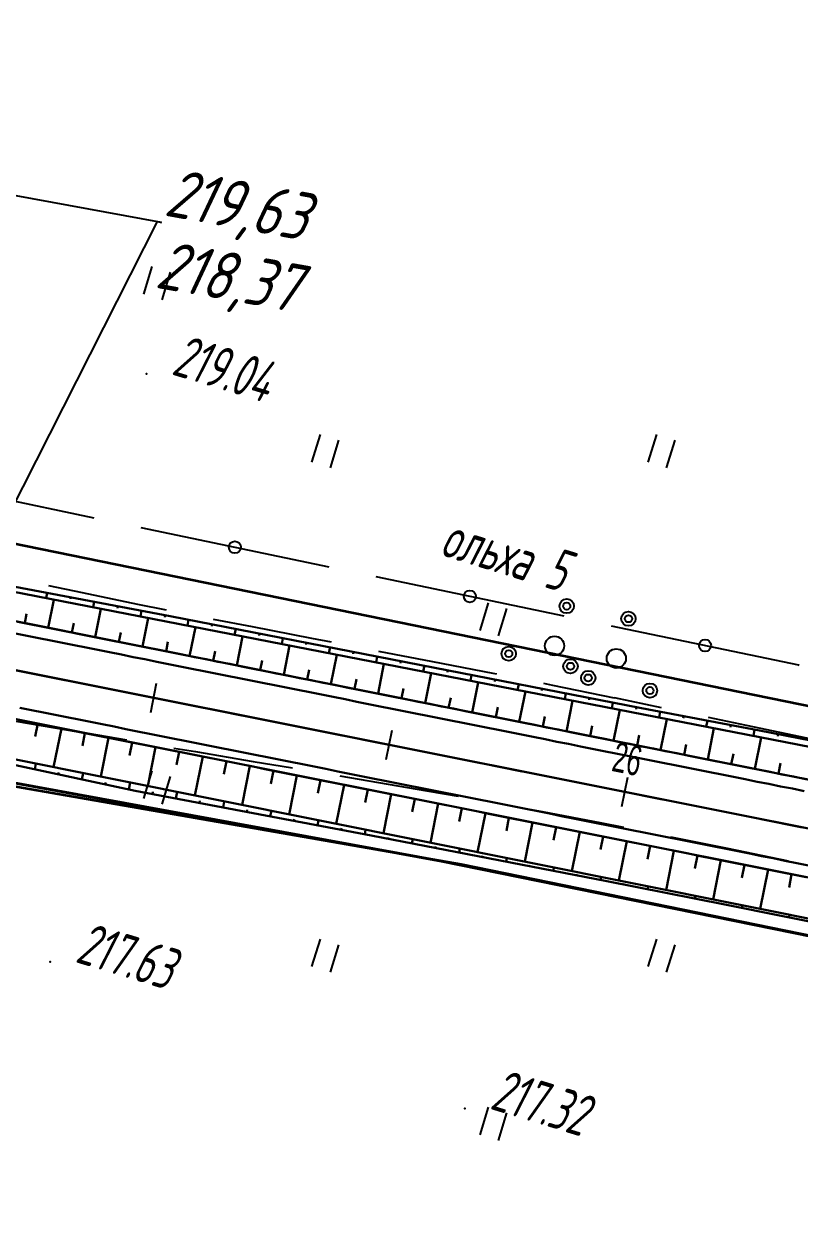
# Model space of a CAD drawing. Header units: millimetres. Extents: x -1799 to 6962, y -1020 to 4121.
# Drawn here: x 600.4 to 665, y 3056.3 to 3157.1 of the extents above; entities that cross this region are included whole.
import ezdxf
from ezdxf import colors
from ezdxf.entities.mleader import LeaderData, LeaderLine
from ezdxf.math import Vec2, Vec3

# ---------------------------------------------------------------- set-up
doc = ezdxf.new("R2010")
doc.units = ezdxf.units.MM
doc.linetypes.add('CONTI', pattern=[0])
doc.linetypes.add('STROT', pattern=[1.7, 0.5, -1.2])
for name, color, linetype, lineweight in [('10', 1, 'Continuous', 35), ('КОПИЯ_ОСЬ_13_ОТКОСЫ', 7, 'Continuous', 30), ('КОПИЯ_ОСЬ_ГРАНИЦЫ_ПОЛОС', 7, 'Continuous', 30), ('ОСЬ_ВЕРХ_ПОКРЫТИЯ_ГРАНИЦЫ_ПОЛОС', 7, 'Continuous', 30), ('ОСЬ_ВЕРХ_ПОКРЫТИЯ_ОСЬ', 1, 'Continuous', 30), ('Отметки', 5, 'Continuous', 30)]:
    doc.layers.add(name, color=color, linetype=linetype, lineweight=lineweight)
for name, color, linetype in [('_Ростелеком', 6, 'Continuous'), ('NAD_MDEFAULT', 7, 'CONTI'), ('PI_OTDEFAULT', 172, 'CONTI'), ('PI_TTDEFAULT', 5, 'CONTI'), ('PLN_O', 7, 'CONTI'), ('SIT_LDEFAULT', 7, 'CONTI'), ('USLZNDEFAULT', 7, 'CONTI'), ('ZAPSKDEFAULT', 7, 'CONTI'), ('КОПИЯ_ОСЬ_ТАНГЕНСЫ', 1, 'Continuous'), ('ОСЬ_ВЕРХ_ПОКРЫТИЯ_ПИКЕТЫ', 1, 'Continuous'), ('ОСЬ_ВЕРХ_ПОКРЫТИЯ_ТАНГЕНСЫ', 1, 'Continuous'), ('разметка', 7, 'Continuous')]:
    doc.layers.add(name, color=color, linetype=linetype)
doc.styles.add('eskd', font='spds.shx', dxfattribs={"width": 1.2, "oblique": 15})
doc.styles.get("Standard").update_dxf_attribs({"font": 'arial.ttf'})
doc.styles.add('STYLE1', font='romand.shx', dxfattribs={"width": 0.9})
doc.styles.add('ГОСТ', font='', dxfattribs={"oblique": 15, "height": 4})
doc.styles.get('ГОСТ').set_extended_font_data('GOST type A')
doc.linetypes.add('кабель_связи_проект.', pattern='A,10,-1,["/",STYLE1,S=3,R=0,X=0,Y=-1.5],-4.1', length=15.1)

# ---------------------------------------------------------------- blocks, each defined once
blk = doc.blocks.new('BL_2011')
at = {"color": 0}
for p, q in [((0, 0), (0, 2.4)), ((1.6, 0), (1.6, 2.4))]:
    blk.add_line(p, q, dxfattribs=at)
blk = doc.blocks.new('BL_2009')
at = {"color": 0}
for centre, radius in [((0, 3.46), 0.6), ((0, 3.46), 0.3), ((0, 0), 0.8), ((-3.46, -1.74), 0.6), ((-3.46, -1.74), 0.3), ((3.46, -1.74), 0.6), ((3.46, -1.74), 0.3)]:
    blk.add_circle(centre, radius, dxfattribs=at)
blk = doc.blocks.new('_None')

msp = doc.modelspace()

# ---------------------------------------------------------------- linework, layer by layer
at = {"layer": '10'}
for points in [[(-360.39, 3343.98), (-65.03, 3344.87), (87.16, 3350.87), (108.64, 3348.19), (148.58, 3330.11), (255.1, 3267.82), (280.33, 3251.41), (314.65, 3229.09), (366.26, 3197.31), (410.92, 3168.51), (446.74, 3154.31), (486.35, 3141.69), (517.02, 3127.88), (586.85, 3116.46), (604.34, 3112.89), (723.31, 3088.59), (842.11, 3064.31), (1030.23, 3025.88), (1104.98, 3010.61)], [(1051.21, 3001.58), (974.51, 3016.91), (912.27, 3029.91), (802.72, 3052.77), (731.25, 3067.83), (636.78, 3087.13), (493.46, 3112.21), (494.99, 3106.72), (485.32, 3108.34), (431.47, 3127.8), (399.29, 3139.15), (370.15, 3158.46), (256.96, 3237.54), (178.33, 3282.64), (135.32, 3306.77), (116.47, 3313.34), (93.11, 3317.06), (-267.68, 3313.81), (-292.89, 3314.1), (-344.73, 3319.75)]]:
    msp.add_lwpolyline(points, dxfattribs=at)
at = {"layer": '_Ростелеком', "linetype": 'кабель_связи_проект.', "lineweight": 40, "ltscale": 0.25}
msp.add_lwpolyline([(493.48, 3112.58), (557.68, 3101.61), (635.13, 3087.42), (695.17, 3075.2), (745.34, 3064.92), (777.19, 3058.43), (806.91, 3052.19), (907.01, 3031.5), (1005.3, 3011.43), (1187.78, 2973.66)], dxfattribs=at)
at = {"layer": 'PI_TTDEFAULT', "color": 5}
for p in [(610.56, 3127.99, 219.04), (602.55, 3079.05, 217.63), (637.07, 3066.83, 217.32)]:
    msp.add_point(p, dxfattribs=at)
at = {"layer": 'PLN_O'}
for p, q in [((593.77, 3118.61), (606.18, 3116.02)), ((610.1, 3115.2), (625.76, 3111.93)), ((629.67, 3111.11), (645.33, 3107.84)), ((649.25, 3107.02), (664.87, 3103.76)), ((664.87, 3103.76), (664.91, 3103.75))]:
    msp.add_line(p, q, dxfattribs=at)
for centre in [(617.93, 3113.56), (637.5, 3109.47), (657.08, 3105.38)]:
    msp.add_circle(centre, 0.5, dxfattribs=at)
at = {"layer": 'SIT_LDEFAULT', "color": 7}
for p, q in [((605.24, 3109.75), (602.45, 3110.34)), ((609.85, 3108.8), (605.24, 3109.75)), ((612.24, 3108.32), (609.85, 3108.8)), ((619.39, 3106.92), (616.16, 3107.55)), ((624.34, 3105.96), (619.39, 3106.92)), ((625.98, 3105.65), (624.34, 3105.96)), ((634.4, 3104.02), (629.91, 3104.89)), ((639.43, 3103.04), (634.4, 3104.02)), ((639.73, 3102.99), (639.43, 3103.05)), ((644.4, 3102.06), (643.65, 3102.21)), ((649.53, 3101), (644.4, 3102.06)), ((653.45, 3100.2), (649.53, 3101.01)), ((599.7, 3099.07), (604.87, 3098.2)), ((660.52, 3098.71), (657.36, 3099.38)), ((666.08, 3097.54), (660.52, 3098.71)), ((604.87, 3098.21), (608.92, 3097.52)), ((612.86, 3096.84), (614.64, 3096.54)), ((614.64, 3096.54), (619.45, 3095.73)), ((619.45, 3095.73), (622.73, 3095.18)), ((626.66, 3094.53), (629.09, 3094.12)), ((629.09, 3094.12), (633.91, 3093.29)), ((633.91, 3093.29), (636.53, 3092.83)), ((640.46, 3092.12), (643.52, 3091.55)), ((643.52, 3091.55), (648.47, 3090.61)), ((648.47, 3090.6), (650.29, 3090.24)), ((654.2, 3089.46), (658.93, 3088.5)), ((658.93, 3088.5), (664, 3087.46))]:
    msp.add_line(p, q, dxfattribs=at)
at = {"layer": 'КОПИЯ_ОСЬ_13_ОТКОСЫ'}
for points in [[(520.07, 3126.21), (534.01, 3123.15), (534.69, 3123), (544.48, 3120.94), (553.58, 3119.04), (573.18, 3115.04), (592.8, 3111.15), (671.32, 3095.86), (730.18, 3084.19), (788.99, 3072.32), (808.63, 3068.52), (828.26, 3064.68), (965.55, 3037.28), (985.16, 3033.34), (1004.74, 3029.28), (1024.35, 3025.36), (1044.01, 3021.69)], [(520.07, 3126.21), (534.01, 3123.15), (534.69, 3123), (544.48, 3120.94), (553.58, 3119.04), (573.18, 3115.04), (592.8, 3111.15), (671.32, 3095.86), (730.18, 3084.19), (788.99, 3072.32), (808.63, 3068.52), (828.26, 3064.68), (965.55, 3037.28), (985.16, 3033.34), (1004.74, 3029.28), (1024.35, 3025.36), (1044.01, 3021.69)], [(522.09, 3126.14), (532.81, 3123.79), (534.08, 3123.52), (534.77, 3123.37), (544.55, 3121.3), (553.65, 3119.37), (573.23, 3115.32), (592.87, 3111.54), (612.53, 3107.83), (651.79, 3100.17), (661.61, 3098.29), (671.43, 3096.39), (681.24, 3094.45), (691.06, 3092.55), (710.7, 3088.77), (730.32, 3084.91), (789.12, 3072.95)], [(523.43, 3122.71), (534.19, 3120.48), (1129.35, 3001.58)], [(522.32, 3114.7), (1120.31, 2995.23)], [(524.91, 3109.79), (529.85, 3108.99), (531.83, 3108.67), (536.76, 3107.81), (541.68, 3106.92), (550.83, 3105.25), (570.49, 3101.57), (590.06, 3097.46), (609.62, 3093.28), (619.45, 3091.43), (629.27, 3089.55), (648.91, 3085.75), (658.72, 3083.82), (668.52, 3081.85), (688.12, 3077.87), (707.7, 3073.78), (727.31, 3069.85), (737.12, 3067.92), (746.93, 3065.95), (766.53, 3061.98), (786.19, 3058.29)], [(526.95, 3109.81), (536.8, 3108.04), (541.72, 3107.14), (550.86, 3105.43), (570.51, 3101.67), (590.13, 3097.8), (668.57, 3082.06), (805.88, 3054.79), (825.51, 3050.93), (962.79, 3023.48), (982.41, 3019.59), (992.23, 3017.72), (1002.05, 3015.82), (1021.68, 3011.99), (1041.34, 3008.28)], [(602.29, 3109.76), (602.21, 3109.32)], [(602.39, 3106.85), (602.86, 3109.19)], [(604.25, 3109.39), (604.23, 3109.25)], [(606.22, 3109.02), (606.13, 3108.56)], [(608.19, 3108.65), (608.16, 3108.5)], [(600.43, 3107.24), (600.58, 3108.02)], [(606.31, 3106.07), (606.78, 3108.43)], [(610.15, 3108.28), (610.06, 3107.79)], [(610.23, 3105.29), (610.71, 3107.66)], [(612.12, 3107.91), (612.09, 3107.75)], [(604.35, 3106.46), (604.51, 3107.24)], [(614.08, 3107.53), (613.98, 3107.03)], [(614.16, 3104.5), (614.64, 3106.9)], [(616.04, 3107.15), (616.01, 3106.98)], [(618.01, 3106.77), (617.91, 3106.26)], [(608.27, 3105.68), (608.43, 3106.46)], [(612.2, 3104.89), (612.35, 3105.69)], [(618.08, 3103.72), (618.56, 3106.14)], [(619.97, 3106.38), (619.94, 3106.22)], [(621.93, 3106), (621.83, 3105.5)], [(623.89, 3105.62), (623.86, 3105.45)], [(616.12, 3104.11), (616.28, 3104.91)], [(622, 3102.93), (622.49, 3105.37)], [(625.86, 3105.23), (625.76, 3104.73)], [(625.92, 3102.15), (626.41, 3104.61)], [(627.82, 3104.85), (627.79, 3104.68)], [(620.04, 3103.33), (620.2, 3104.13)], [(629.78, 3104.47), (629.69, 3103.97)], [(629.85, 3101.37), (630.34, 3103.84)], [(631.75, 3104.08), (631.71, 3103.92)], [(633.71, 3103.7), (633.61, 3103.2)], [(623.96, 3102.54), (624.12, 3103.35)], [(627.88, 3101.76), (628.05, 3102.58)], [(633.77, 3100.58), (634.27, 3103.08)], [(635.67, 3103.32), (635.64, 3103.15)], [(637.64, 3102.94), (637.54, 3102.44)], [(631.81, 3100.98), (631.97, 3101.8)], [(637.69, 3099.8), (638.19, 3102.31)], [(639.6, 3102.55), (639.57, 3102.39)], [(641.56, 3102.17), (641.46, 3101.67)], [(643.52, 3101.79), (643.49, 3101.62)], [(635.73, 3100.19), (635.9, 3101.02)], [(641.61, 3099.02), (642.12, 3101.55)], [(645.49, 3101.4), (645.39, 3100.91)], [(645.54, 3098.23), (646.05, 3100.78)], [(647.45, 3101.02), (647.42, 3100.86)], [(649.41, 3100.64), (649.32, 3100.14)], [(639.65, 3099.41), (639.82, 3100.25)], [(649.46, 3097.45), (649.97, 3100.02)], [(651.38, 3100.25), (651.34, 3100.09)], [(653.34, 3099.88), (653.25, 3099.38)], [(601.53, 3098.87), (601.31, 3097.8)], [(643.57, 3098.63), (643.74, 3099.47)], [(647.5, 3097.84), (647.67, 3098.69)], [(653.38, 3096.67), (653.9, 3099.25)], [(655.3, 3099.5), (655.27, 3099.34)], [(657.27, 3099.13), (657.17, 3098.61)], [(659.23, 3098.75), (659.2, 3098.58)], [(603.49, 3098.48), (602.84, 3095.24)], [(605.45, 3098.09), (605.24, 3097.01)], [(607.41, 3097.7), (606.76, 3094.46)], [(651.42, 3097.06), (651.59, 3097.91)], [(657.3, 3095.88), (657.82, 3098.49)], [(661.2, 3098.37), (661.1, 3097.85)], [(661.23, 3095.1), (661.75, 3097.72)], [(663.16, 3097.99), (663.13, 3097.82)], [(609.37, 3097.31), (609.16, 3096.23)], [(611.33, 3096.91), (610.69, 3093.67)], [(613.3, 3096.52), (613.08, 3095.44)], [(655.34, 3096.27), (655.51, 3097.14)], [(601.27, 3095.06), (601.37, 3095.54)], [(615.26, 3096.13), (614.61, 3092.88)], [(617.22, 3095.74), (617, 3094.66)], [(659.26, 3095.49), (659.44, 3096.36)], [(663.19, 3094.71), (663.36, 3095.58)], [(603.23, 3094.65), (603.26, 3094.8)], [(605.18, 3094.23), (605.29, 3094.75)], [(619.18, 3095.35), (618.53, 3092.1)], [(621.14, 3094.96), (620.92, 3093.87)], [(623.1, 3094.56), (622.45, 3091.31)], [(607.14, 3093.81), (607.18, 3093.98)], [(609.09, 3093.39), (609.22, 3093.97)], [(625.06, 3094.17), (624.85, 3093.09)], [(627.02, 3093.78), (626.37, 3090.52)], [(611.06, 3093.01), (611.09, 3093.2)], [(613.02, 3092.64), (613.12, 3093.18)], [(628.99, 3093.39), (628.77, 3092.3)], [(630.95, 3093), (630.3, 3089.74)], [(632.91, 3092.6), (632.69, 3091.52)], [(614.99, 3092.27), (615.02, 3092.45)], [(616.95, 3091.9), (617.05, 3092.39)], [(618.92, 3091.53), (618.95, 3091.7)], [(620.88, 3091.16), (620.97, 3091.61)], [(634.87, 3092.21), (634.22, 3088.95)], [(636.83, 3091.82), (636.61, 3090.73)], [(622.85, 3090.78), (622.88, 3090.93)], [(624.81, 3090.41), (624.89, 3090.82)], [(638.79, 3091.43), (638.14, 3088.16)], [(640.75, 3091.04), (640.54, 3089.95)], [(642.71, 3090.65), (642.06, 3087.38)], [(626.78, 3090.03), (626.8, 3090.17)], [(628.74, 3089.65), (628.81, 3090.03)], [(644.68, 3090.25), (644.46, 3089.16)], [(646.64, 3089.86), (645.98, 3086.59)], [(648.6, 3089.47), (648.38, 3088.38)], [(630.7, 3089.27), (630.73, 3089.4)], [(632.67, 3088.89), (632.74, 3089.25)], [(634.63, 3088.51), (634.65, 3088.63)], [(636.6, 3088.13), (636.66, 3088.46)], [(650.56, 3089.08), (649.9, 3085.8)], [(652.52, 3088.69), (652.3, 3087.59)], [(638.56, 3087.75), (638.58, 3087.86)], [(640.52, 3087.37), (640.58, 3087.67)], [(654.48, 3088.29), (653.83, 3085.01)], [(656.44, 3087.9), (656.22, 3086.81)], [(658.4, 3087.51), (657.75, 3084.23)], [(642.49, 3086.99), (642.51, 3087.09)], [(644.45, 3086.61), (644.5, 3086.89)], [(660.37, 3087.12), (660.15, 3086.02)], [(662.33, 3086.73), (661.67, 3083.44)], [(646.41, 3086.23), (646.43, 3086.33)], [(648.38, 3085.86), (648.42, 3086.1)], [(650.34, 3085.47), (650.36, 3085.55)], [(664.29, 3086.34), (664.07, 3085.24)], [(652.3, 3085.09), (652.35, 3085.31)], [(654.26, 3084.7), (654.28, 3084.77)], [(656.23, 3084.31), (656.27, 3084.52)], [(658.19, 3083.92), (658.2, 3083.99)], [(660.15, 3083.53), (660.19, 3083.74)], [(662.11, 3083.14), (662.12, 3083.21)], [(664.07, 3082.74), (664.11, 3082.95)]]:
    msp.add_lwpolyline(points, dxfattribs=at)
at = {"layer": 'КОПИЯ_ОСЬ_ГРАНИЦЫ_ПОЛОС'}
for points in [[(599.86, 3107.36), (600.84, 3107.16), (601.82, 3106.97), (602.8, 3106.77), (603.78, 3106.58), (604.76, 3106.38), (605.74, 3106.18), (606.72, 3105.99), (607.7, 3105.79), (608.68, 3105.6), (609.66, 3105.4), (610.64, 3105.21), (611.62, 3105.01), (612.6, 3104.81), (613.58, 3104.62), (614.56, 3104.42), (615.54, 3104.23), (616.52, 3104.03), (617.5, 3103.84), (618.48, 3103.64), (619.46, 3103.44), (620.44, 3103.25), (621.42, 3103.05), (622.4, 3102.86), (623.38, 3102.66), (624.36, 3102.46), (625.34, 3102.27), (626.32, 3102.07), (627.3, 3101.88), (628.28, 3101.68), (629.26, 3101.49), (630.24, 3101.29), (631.22, 3101.09), (632.2, 3100.9), (633.18, 3100.7), (634.16, 3100.51), (635.14, 3100.31), (636.12, 3100.12), (637.1, 3099.92), (638.08, 3099.72), (639.06, 3099.53), (640.04, 3099.33), (641.02, 3099.14), (642, 3098.94), (642.98, 3098.74), (643.96, 3098.55), (644.94, 3098.35), (645.92, 3098.16), (646.9, 3097.96), (647.88, 3097.77), (648.86, 3097.57), (649.84, 3097.37), (650.82, 3097.18), (651.8, 3096.98), (652.78, 3096.79), (653.76, 3096.59), (654.74, 3096.4), (655.72, 3096.2), (656.7, 3096), (657.68, 3095.81), (658.66, 3095.61), (659.64, 3095.42), (660.62, 3095.22), (661.6, 3095.02), (662.58, 3094.83), (663.56, 3094.63), (664.54, 3094.44), (665.52, 3094.24)], [(599.84, 3099.2), (600.82, 3099.01), (601.8, 3098.81), (602.78, 3098.62), (603.76, 3098.42), (604.74, 3098.23), (605.72, 3098.03), (606.7, 3097.83), (607.68, 3097.64), (608.66, 3097.44), (609.64, 3097.25), (610.62, 3097.05), (611.6, 3096.86), (612.58, 3096.66), (613.56, 3096.46), (614.54, 3096.27), (615.52, 3096.07), (616.5, 3095.88), (617.48, 3095.68), (618.46, 3095.49), (619.44, 3095.29), (620.42, 3095.09), (621.4, 3094.9), (622.38, 3094.7), (623.36, 3094.51), (624.34, 3094.31), (625.32, 3094.12), (626.3, 3093.92), (627.28, 3093.72), (628.26, 3093.53), (629.24, 3093.33), (630.22, 3093.14), (631.2, 3092.94), (632.18, 3092.74), (633.16, 3092.55), (634.14, 3092.35), (635.12, 3092.16), (636.1, 3091.96), (637.08, 3091.77), (638.06, 3091.57), (639.04, 3091.37), (640.02, 3091.18), (641, 3090.98), (641.98, 3090.79), (642.96, 3090.59), (643.94, 3090.4), (644.92, 3090.2), (645.9, 3090), (646.88, 3089.81), (647.86, 3089.61), (648.84, 3089.42), (649.82, 3089.22), (650.8, 3089.03), (651.78, 3088.83), (652.76, 3088.63), (653.74, 3088.44), (654.72, 3088.24), (655.7, 3088.05), (656.68, 3087.85), (657.66, 3087.65), (658.64, 3087.46), (659.62, 3087.26), (660.6, 3087.07), (661.58, 3086.87), (662.56, 3086.68), (663.54, 3086.48), (664.52, 3086.28), (665.5, 3086.09)]]:
    msp.add_lwpolyline(points, dxfattribs=at)
at = {"layer": 'КОПИЯ_ОСЬ_ТАНГЕНСЫ'}
msp.add_line((430.51, 3137.11), (1323.41, 2958.74), dxfattribs=at)
at = {"layer": 'ОСЬ_ВЕРХ_ПОКРЫТИЯ_ГРАНИЦЫ_ПОЛОС', "linetype": 'Continuous'}
for points in [[(599.81, 3107.37), (600.79, 3107.17), (601.77, 3106.98), (602.75, 3106.78), (603.73, 3106.59), (604.71, 3106.39), (605.69, 3106.19), (606.67, 3106), (607.64, 3105.8), (608.62, 3105.61), (609.6, 3105.41), (610.58, 3105.22), (611.56, 3105.02), (612.54, 3104.83), (613.52, 3104.63), (614.5, 3104.43), (615.48, 3104.24), (616.46, 3104.04), (617.44, 3103.85), (618.42, 3103.65), (619.4, 3103.46), (620.38, 3103.26), (621.36, 3103.06), (622.34, 3102.87), (623.32, 3102.67), (624.29, 3102.48), (625.27, 3102.28), (626.25, 3102.09), (627.23, 3101.89), (628.21, 3101.69), (629.19, 3101.5), (630.17, 3101.3), (631.15, 3101.11), (632.13, 3100.91), (633.11, 3100.72), (634.09, 3100.52), (635.07, 3100.33), (636.05, 3100.13), (637.03, 3099.93), (638.01, 3099.74), (638.99, 3099.54), (639.97, 3099.35), (640.94, 3099.15), (641.92, 3098.96), (642.9, 3098.76), (643.88, 3098.56), (644.86, 3098.37), (645.84, 3098.17), (646.82, 3097.98), (647.8, 3097.78), (648.78, 3097.59), (649.76, 3097.39), (650.74, 3097.19), (651.72, 3097), (652.7, 3096.8), (653.68, 3096.61), (654.66, 3096.41), (655.64, 3096.22), (656.62, 3096.02), (657.59, 3095.83), (658.57, 3095.63), (659.55, 3095.43), (660.53, 3095.24), (661.51, 3095.04), (662.49, 3094.85), (663.47, 3094.65), (664.45, 3094.46), (665.43, 3094.26)], [(665.33, 3093.26), (664.35, 3093.46), (663.37, 3093.65), (662.39, 3093.85), (661.41, 3094.04), (660.43, 3094.24), (659.45, 3094.44), (658.47, 3094.63), (657.49, 3094.83), (656.51, 3095.02), (655.53, 3095.22), (654.55, 3095.41), (653.57, 3095.61), (652.59, 3095.81), (651.61, 3096), (650.63, 3096.2), (649.64, 3096.39), (648.66, 3096.59), (647.68, 3096.78), (646.7, 3096.98), (645.72, 3097.18), (644.74, 3097.37), (643.76, 3097.57), (642.78, 3097.76), (641.8, 3097.96), (640.82, 3098.16), (639.84, 3098.35), (638.86, 3098.55), (637.88, 3098.74), (636.9, 3098.94), (635.92, 3099.13), (634.94, 3099.33), (633.96, 3099.53), (632.98, 3099.72), (632, 3099.92), (631.02, 3100.11), (630.04, 3100.31), (629.06, 3100.5), (628.08, 3100.7), (627.1, 3100.9), (626.12, 3101.09), (625.14, 3101.29), (624.16, 3101.48), (623.18, 3101.68), (622.2, 3101.88), (621.22, 3102.07), (620.24, 3102.27), (619.26, 3102.46), (618.28, 3102.66), (617.3, 3102.85), (616.32, 3103.05), (615.34, 3103.25), (614.36, 3103.44), (613.38, 3103.64), (612.4, 3103.83), (611.42, 3104.03), (610.44, 3104.23), (609.46, 3104.42), (608.48, 3104.62), (607.5, 3104.81), (606.52, 3105.01), (605.54, 3105.2), (604.56, 3105.4), (603.58, 3105.6), (602.6, 3105.79), (601.62, 3105.99), (600.64, 3106.18), (599.66, 3106.38)]]:
    msp.add_lwpolyline(points, dxfattribs=at)
at = {"layer": 'ОСЬ_ВЕРХ_ПОКРЫТИЯ_ГРАНИЦЫ_ПОЛОС', "linetype": 'Continuous', "lineweight": 30}
for points in [[(665.69, 3087.07), (664.71, 3087.26), (663.73, 3087.46), (662.75, 3087.66), (661.77, 3087.85), (660.79, 3088.05), (659.81, 3088.24), (658.83, 3088.44), (657.85, 3088.64), (656.87, 3088.83), (655.89, 3089.03), (654.91, 3089.22), (653.93, 3089.42), (652.95, 3089.61), (651.97, 3089.81), (650.99, 3090.01), (650.01, 3090.2), (649.03, 3090.4), (648.05, 3090.59), (647.07, 3090.79), (646.09, 3090.98), (645.11, 3091.18), (644.13, 3091.38), (643.15, 3091.57), (642.17, 3091.77), (641.19, 3091.96), (640.21, 3092.16), (639.23, 3092.35), (638.25, 3092.55), (637.27, 3092.75), (636.29, 3092.94), (635.31, 3093.14), (634.33, 3093.33), (633.35, 3093.53), (632.37, 3093.73), (631.39, 3093.92), (630.41, 3094.12), (629.43, 3094.31), (628.45, 3094.51), (627.47, 3094.7), (626.49, 3094.9), (625.51, 3095.1), (624.53, 3095.29), (623.55, 3095.49), (622.57, 3095.68), (621.59, 3095.88), (620.61, 3096.07), (619.63, 3096.27), (618.65, 3096.47), (617.67, 3096.66), (616.69, 3096.86), (615.71, 3097.05), (614.73, 3097.25), (613.75, 3097.44), (612.77, 3097.64), (611.79, 3097.84), (610.81, 3098.03), (609.83, 3098.23), (608.85, 3098.42), (607.87, 3098.62), (606.89, 3098.82), (605.91, 3099.01), (604.93, 3099.21), (603.95, 3099.4), (602.97, 3099.6), (601.99, 3099.79), (601.01, 3099.99), (600.03, 3100.19)], [(665.5, 3086.09), (664.52, 3086.28), (663.54, 3086.48), (662.56, 3086.68), (661.58, 3086.87), (660.6, 3087.07), (659.62, 3087.26), (658.64, 3087.46), (657.66, 3087.65), (656.68, 3087.85), (655.7, 3088.05), (654.72, 3088.24), (653.74, 3088.44), (652.76, 3088.63), (651.78, 3088.83), (650.8, 3089.03), (649.82, 3089.22), (648.84, 3089.42), (647.86, 3089.61), (646.88, 3089.81), (645.9, 3090), (644.92, 3090.2), (643.94, 3090.4), (642.96, 3090.59), (641.98, 3090.79), (641, 3090.98), (640.02, 3091.18), (639.04, 3091.37), (638.06, 3091.57), (637.08, 3091.77), (636.1, 3091.96), (635.12, 3092.16), (634.14, 3092.35), (633.16, 3092.55), (632.18, 3092.74), (631.2, 3092.94), (630.22, 3093.14), (629.24, 3093.33), (628.26, 3093.53), (627.28, 3093.72), (626.3, 3093.92), (625.32, 3094.12), (624.34, 3094.31), (623.36, 3094.51), (622.38, 3094.7), (621.4, 3094.9), (620.42, 3095.09), (619.44, 3095.29), (618.46, 3095.49), (617.48, 3095.68), (616.5, 3095.88), (615.52, 3096.07), (614.54, 3096.27), (613.56, 3096.46), (612.58, 3096.66), (611.6, 3096.86), (610.62, 3097.05), (609.64, 3097.25), (608.66, 3097.44), (607.68, 3097.64), (606.7, 3097.83), (605.72, 3098.03), (604.74, 3098.23), (603.76, 3098.42), (602.78, 3098.62), (601.8, 3098.81), (600.82, 3099.01), (599.84, 3099.2)]]:
    msp.add_lwpolyline(points, dxfattribs=at)
at = {"layer": 'ОСЬ_ВЕРХ_ПОКРЫТИЯ_ОСЬ'}
msp.add_lwpolyline([(524.68, 3118.3), (533.4, 3116.55), (533.4, 3116.55), (1120.98, 2999.18)], dxfattribs=at)
at = {"layer": 'ОСЬ_ВЕРХ_ПОКРЫТИЯ_ПИКЕТЫ'}
for p, q in [((610.92, 3099.79), (611.41, 3102.25)), ((630.54, 3095.88), (631.03, 3098.33)), ((650.15, 3091.96), (650.64, 3094.41)), ((650.15, 3091.96), (650.64, 3094.41))]:
    msp.add_line(p, q, dxfattribs=at)
at = {"layer": 'ОСЬ_ВЕРХ_ПОКРЫТИЯ_ТАНГЕНСЫ'}
msp.add_line((430.51, 3137.11), (1323.41, 2958.74), dxfattribs=at)
at = {"layer": 'разметка', "linetype": 'STROT', "lineweight": 30, "ltscale": 7}
msp.add_lwpolyline([(-644.71, 3539.46), (-644.71, 3539.46, 0.010848), (-599.22, 3492.38, 0.026039), (-521.3, 3423.36, 0.004471), (-497.65, 3404.9, 0.012597), (-469.15, 3383.51, 0.122053), (-334.33, 3332.01, 0.036279), (-244.45, 3330.03), (-14.07, 3336.49, -0.037498), (75.82, 3334.51, -0.079736), (167.16, 3308.13, -0.037499), (244.27, 3261.88), (343.34, 3195.51, 0.037498), (420.44, 3149.26, 0.023279), (446.23, 3138.55, 0.037464), (533.4, 3116.55), (1022.92, 3018.77), (1022.92, 3018.77)], format="xyb", dxfattribs=at)

# ---------------------------------------------------------------- block references
at = {"layer": 'USLZNDEFAULT', "color": 7, "rotation": 342.9999999999999}
for p in [(644.55, 3105.35), (649.69, 3104.3)]:
    msp.add_blockref('BL_2009', p, dxfattribs=at)
at = {"layer": 'ZAPSKDEFAULT', "color": 7, "rotation": 342.9999999999999}
for p in [(610.35, 3134.64), (624.35, 3120.64), (652.35, 3120.64), (638.35, 3106.64), (610.35, 3092.64), (624.35, 3078.64), (652.35, 3078.64), (638.35, 3064.64)]:
    msp.add_blockref('BL_2011', p, dxfattribs=at)

# ---------------------------------------------------------------- texts
at = {"layer": 'NAD_MDEFAULT', "color": 7, "style": 'eskd', "oblique": 10, "width": 0.8}
msp.add_text('ольха 5', height=3.5, rotation=343, dxfattribs=at).set_placement((634.91, 3112.93))
at = {"layer": 'PI_OTDEFAULT', "color": 172, "style": 'eskd', "oblique": 10, "width": 0.8}
for s, p in [('219.04', (612.56, 3127.98)), ('217.63', (604.55, 3079.05)), ('217.32', (639.07, 3066.83))]:
    msp.add_text(s, height=3.5, rotation=343, dxfattribs=at).set_placement(p)
at = {"layer": 'ОСЬ_ВЕРХ_ПОКРЫТИЯ_ПИКЕТЫ', "width": 0.6}
msp.add_text('26', height=2.5, rotation=348.703, dxfattribs=at).set_placement((649.22, 3094.95))
at = {"layer": 'Отметки', "color": 0, "style": 'ГОСТ', "oblique": 15}
msp.add_text('218,37', height=4, rotation=349.9915, dxfattribs=at).set_placement((611.2, 3135.19, 126.57))

# ---------------------------------------------------------------- leaders
at = {"layer": 'Отметки', "ltscale": 0.2}
ml = msp.add_multileader_mtext('Standard', dxfattribs=at)
ml.set_content('219,63', color=256, style='ГОСТ')
ml.set_leader_properties()
ml.set_arrow_properties(name='NONE')
ml.build(insert=Vec2(0, 0))
ml.multileader.update_dxf_attribs({"text_left_attachment_type": 6, "text_right_attachment_type": 6, "dogleg_length": 0.36, "arrow_head_size": 2})
ctx = ml.context
ctx.base_point, ctx.arrow_head_size, ctx.landing_gap_size, ctx.plane_origin, ctx.plane_x_axis, ctx.plane_y_axis = Vec3(611.84, 3140.61), 2, 0, Vec3(614.21, 3068.72), Vec3(0.983817, -0.179175), Vec3(0.179175, 0.983817)
ctx.left_attachment, ctx.right_attachment = 6, 6
notes = []
notes.append((ctx, [(0, (1, 1, 0), (611.48, 3140.67), (0.983817, -0.179175), 0.36, [(0, [(593.2, 3104.61)], 0, [])])]))
ctx.mtext.insert, ctx.mtext.text_direction, ctx.mtext.rotation, ctx.mtext.line_spacing_style, ctx.mtext.flow_direction = Vec3(612.66, 3145.14), Vec3(0.983817, -0.179175), 6.103038, 2, 5
for ctx, leaders in notes:
    for number, flags, end, landing, length, lines in leaders:
        leader = LeaderData()
        leader.index, (leader.has_last_leader_line, leader.has_dogleg_vector, leader.attachment_direction) = number, flags
        leader.last_leader_point, leader.dogleg_vector, leader.dogleg_length = Vec3(end), Vec3(landing), length
        for number, points, colour, breaks in lines:
            line = LeaderLine()
            line.index, line.vertices, line.color, line.breaks = number, Vec3.list(points), colors.encode_raw_color(colour), breaks
            leader.lines.append(line)
        ctx.leaders.append(leader)

doc.saveas('drawing.dxf')
